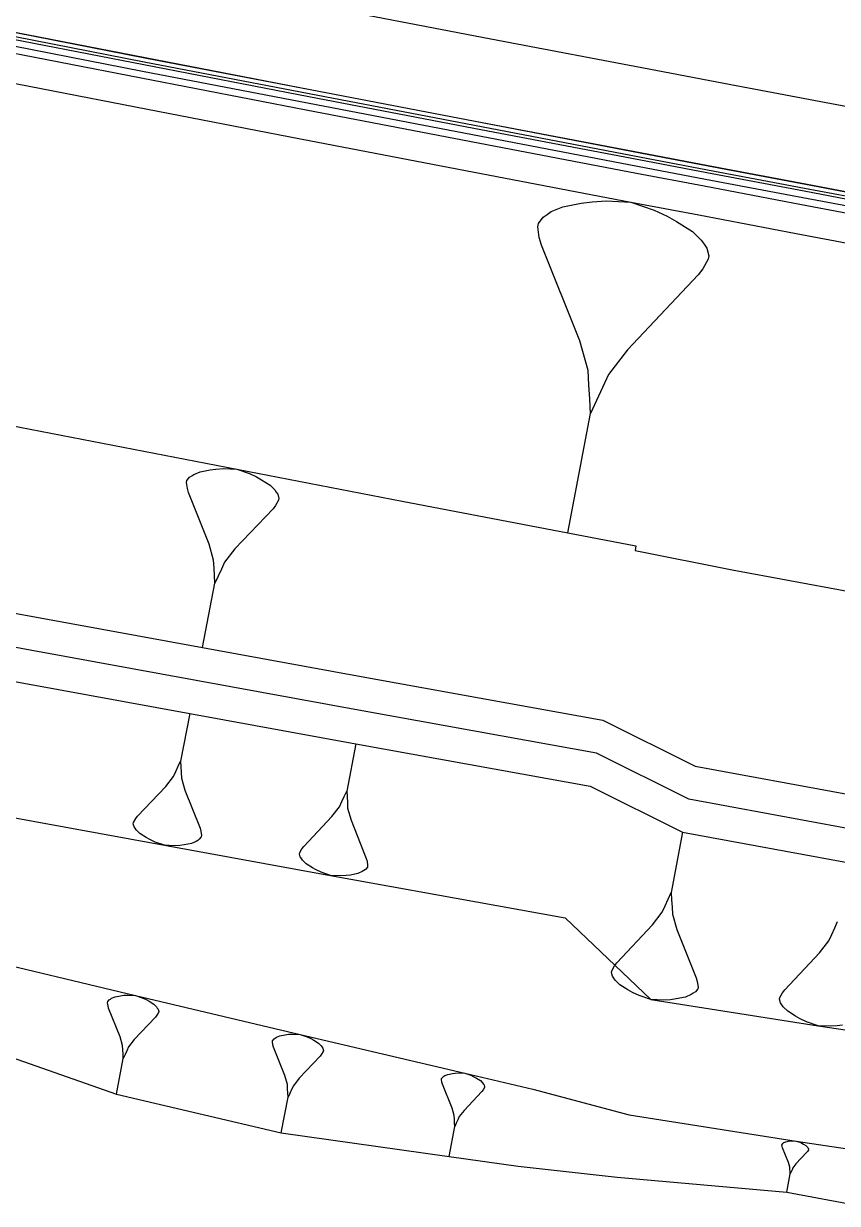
# Model space of a CAD drawing. Extents: x 389565 to 391267, y 804651 to 804848.
# Drawn here: x 389875.44 to 389899.7, y 804727.14 to 804762.32 of the extents above; entities that cross this region are included whole.
import ezdxf

# ---------------------------------------------------------------- set-up
doc = ezdxf.new("R2010")
doc.units = 0
doc.layers.get('0').update_dxf_attribs({"linetype": 'CONTINUOUS'})

msp = doc.modelspace()

# ---------------------------------------------------------------- linework, layer by layer
at = {"color": 7}
for p, q in [((389891.511, 804756.8578), (389892.0579, 804756.9644)), ((389892.0579, 804756.9644), (389892.3823, 804757.0079)), ((389892.3823, 804757.0079), (389892.8082, 804757.0322)), ((389892.8082, 804757.0322), (389893.5392, 804756.9984)), ((389893.5392, 804756.9984), (389894.2314, 804756.7612)), ((389890.7849, 804756.364), (389890.9253, 804756.548)), ((389890.9253, 804756.548), (389891.0463, 804756.6303)), ((389891.0463, 804756.6303), (389891.1673, 804756.7126)), ((389891.1673, 804756.7126), (389891.511, 804756.8578)), ((389894.2314, 804756.7612), (389894.6187, 804756.5821)), ((389894.6187, 804756.5821), (389894.9043, 804756.4224)), ((389890.7655, 804756.2624), (389890.7849, 804756.364)), ((389890.8091, 804755.938), (389890.7655, 804756.2624)), ((389894.9043, 804756.4224), (389895.3739, 804756.1223)), ((389890.8721, 804755.7154), (389890.8091, 804755.938)), ((389895.3739, 804756.1223), (389895.6401, 804755.861)), ((389895.6401, 804755.861), (389895.7224, 804755.7399)), ((389892.0147, 804752.8643), (389890.8721, 804755.7154)), ((389895.7224, 804755.7399), (389895.8047, 804755.6189)), ((389895.8047, 804755.6189), (389895.8677, 804755.3963)), ((389895.8483, 804755.2946), (389895.6886, 804755.009)), ((389895.8677, 804755.3963), (389895.8483, 804755.2946)), ((389895.5482, 804754.825), (389893.4379, 804752.5933)), ((389895.6886, 804755.009), (389895.5482, 804754.825)), ((389892.2665, 804751.9736), (389892.0147, 804752.8643)), ((389893.4379, 804752.5933), (389892.8764, 804751.8575)), ((389892.2907, 804751.5477), (389892.2665, 804751.9736)), ((389892.8764, 804751.8575), (389892.6973, 804751.4702)), ((389892.315, 804751.1217), (389892.2907, 804751.5477)), ((389892.6973, 804751.4702), (389892.5183, 804751.083)), ((389892.3392, 804750.6957), (389892.315, 804751.1217)), ((389892.5183, 804751.083), (389892.3392, 804750.6957)), ((389891.6618, 804747.1378), (389892.3392, 804750.6957)), ((389880.3076, 804748.6909), (389880.3836, 804748.79)), ((389880.3836, 804748.79), (389880.449, 804748.8343)), ((389880.449, 804748.8343), (389880.5144, 804748.8786)), ((389880.5144, 804748.8786), (389880.7001, 804748.9565)), ((389880.7001, 804748.9565), (389880.9954, 804749.0134)), ((389880.9954, 804749.0134), (389881.1705, 804749.0365)), ((389881.1705, 804749.0365), (389881.4004, 804749.0491)), ((389881.4004, 804749.0491), (389881.7948, 804749.0299)), ((389881.7948, 804749.0299), (389882.1681, 804748.9011)), ((389882.1681, 804748.9011), (389882.3769, 804748.804)), ((389882.3769, 804748.804), (389882.5308, 804748.7175)), ((389880.2971, 804748.6361), (389880.3076, 804748.6909)), ((389880.3202, 804748.461), (389880.2971, 804748.6361)), ((389880.3539, 804748.3407), (389880.3202, 804748.461)), ((389882.5308, 804748.7175), (389882.7839, 804748.555)), ((389882.7839, 804748.555), (389882.9273, 804748.4136)), ((389880.9671, 804746.8007), (389880.3539, 804748.3407)), ((389882.9273, 804748.4136), (389882.9716, 804748.3482)), ((389883.039, 804748.1077), (389882.9524, 804747.9538)), ((389882.9716, 804748.3482), (389883.0158, 804748.2828)), ((389883.0158, 804748.2828), (389883.0495, 804748.1625)), ((389883.0495, 804748.1625), (389883.039, 804748.1077)), ((389882.8764, 804747.8547), (389881.7349, 804746.6528)), ((389882.9524, 804747.9538), (389882.8764, 804747.8547)), ((389881.1019, 804746.3197), (389880.9671, 804746.8007)), ((389881.1145, 804746.0898), (389881.1019, 804746.3197)), ((389881.7349, 804746.6528), (389881.431, 804746.2563)), ((389881.1271, 804745.8599), (389881.1145, 804746.0898)), ((389881.3339, 804746.0476), (389881.2368, 804745.8388)), ((389881.431, 804746.2563), (389881.3339, 804746.0476)), ((389880.7698, 804743.7107), (389881.1396, 804745.63)), ((389881.1396, 804745.63), (389881.1271, 804745.8599)), ((389881.2368, 804745.8388), (389881.1396, 804745.63)), ((389880.3914, 804741.7468), (389880.1183, 804740.3296)), ((389885.3418, 804740.8457), (389885.0703, 804739.4282)), ((389880.0465, 804740.1754), (389880.1183, 804740.3296)), ((389880.1183, 804740.3296), (389880.1275, 804740.1598)), ((389879.9031, 804739.8671), (389879.9748, 804740.0212)), ((389879.9748, 804740.0212), (389880.0465, 804740.1754)), ((389880.1275, 804740.1598), (389880.1368, 804739.99)), ((389880.1368, 804739.99), (389880.1461, 804739.8203)), ((389879.6788, 804739.5743), (389879.9031, 804739.8671)), ((389880.1461, 804739.8203), (389880.2456, 804739.4651)), ((389878.8358, 804738.6869), (389879.6788, 804739.5743)), ((389880.2456, 804739.4651), (389880.6984, 804738.328)), ((389884.9273, 804739.1197), (389884.9988, 804739.274)), ((389884.9988, 804739.274), (389885.0703, 804739.4282)), ((389885.0703, 804739.4282), (389885.0798, 804739.2585)), ((389884.6317, 804738.6725), (389884.8557, 804738.9655)), ((389884.8557, 804738.9655), (389884.9273, 804739.1197)), ((389885.0798, 804739.2585), (389885.0893, 804739.0887)), ((389885.0893, 804739.0887), (389885.0987, 804738.9189)), ((389885.0987, 804738.9189), (389885.1987, 804738.5639)), ((389878.7158, 804738.5), (389878.7797, 804738.6137)), ((389878.7797, 804738.6137), (389878.8358, 804738.6869)), ((389883.7897, 804737.7841), (389884.6317, 804738.6725)), ((389885.1987, 804738.5639), (389885.6527, 804737.4273)), ((389878.708, 804738.4595), (389878.7158, 804738.5)), ((389878.7329, 804738.3708), (389878.708, 804738.4595)), ((389878.7656, 804738.3225), (389878.7329, 804738.3708)), ((389878.7983, 804738.2742), (389878.7656, 804738.3225)), ((389878.9041, 804738.1698), (389878.7983, 804738.2742)), ((389880.6984, 804738.328), (389880.7233, 804738.2392)), ((389880.7233, 804738.2392), (389880.7404, 804738.1099)), ((389879.091, 804738.0498), (389878.9041, 804738.1698)), ((389879.2047, 804737.9859), (389879.091, 804738.0498)), ((389879.3588, 804737.9142), (389879.2047, 804737.9859)), ((389879.6345, 804737.8191), (389879.3588, 804737.9142)), ((389880.4428, 804737.8733), (389880.2248, 804737.8313)), ((389880.5799, 804737.9308), (389880.4428, 804737.8733)), ((389880.6282, 804737.9635), (389880.5799, 804737.9308)), ((389880.6765, 804737.9962), (389880.6282, 804737.9635)), ((389880.7326, 804738.0694), (389880.6765, 804737.9962)), ((389880.7404, 804738.1099), (389880.7326, 804738.0694)), ((389895.0843, 804738.2075), (389894.7435, 804736.4065)), ((389879.9257, 804737.8049), (389879.6345, 804737.8191)), ((389880.0955, 804737.8142), (389879.9257, 804737.8049)), ((389880.2248, 804737.8313), (389880.0955, 804737.8142)), ((389883.6622, 804737.5566), (389883.6699, 804737.5971)), ((389883.6871, 804737.4679), (389883.6622, 804737.5566)), ((389883.6699, 804737.5971), (389883.7337, 804737.7109)), ((389883.7337, 804737.7109), (389883.7897, 804737.7841)), ((389883.7199, 804737.4196), (389883.6871, 804737.4679)), ((389883.7526, 804737.3714), (389883.7199, 804737.4196)), ((389883.8586, 804737.2671), (389883.7526, 804737.3714)), ((389884.0456, 804737.1473), (389883.8586, 804737.2671)), ((389885.6872, 804737.1687), (389885.6312, 804737.0955)), ((389885.6527, 804737.4273), (389885.6777, 804737.3385)), ((389885.6777, 804737.3385), (389885.6949, 804737.2092)), ((389885.6949, 804737.2092), (389885.6872, 804737.1687)), ((389884.1593, 804737.0835), (389884.0456, 804737.1473)), ((389884.3136, 804737.012), (389884.1593, 804737.0835)), ((389884.5893, 804736.9172), (389884.3136, 804737.012)), ((389884.8806, 804736.9034), (389884.5893, 804736.9172)), ((389885.0504, 804736.9128), (389884.8806, 804736.9034)), ((389885.1796, 804736.9301), (389885.0504, 804736.9128)), ((389885.3976, 804736.9723), (389885.1796, 804736.9301)), ((389885.5347, 804737.03), (389885.3976, 804736.9723)), ((389885.5829, 804737.0628), (389885.5347, 804737.03)), ((389885.6312, 804737.0955), (389885.5829, 804737.0628)), ((389894.5626, 804736.0143), (389894.653, 804736.2104)), ((389894.653, 804736.2104), (389894.7435, 804736.4065)), ((389894.7435, 804736.4065), (389894.756, 804736.1909)), ((389894.756, 804736.1909), (389894.7685, 804735.9753)), ((389894.1885, 804735.4455), (389894.4722, 804735.8182)), ((389894.4722, 804735.8182), (389894.5626, 804736.0143)), ((389894.7685, 804735.9753), (389894.781, 804735.7597)), ((389894.781, 804735.7597), (389894.9089, 804735.3091)), ((389893.1217, 804734.3148), (389894.1885, 804735.4455)), ((389899.616, 804735.3521), (389899.7038, 804735.5431)), ((389894.9089, 804735.3091), (389895.4888, 804733.8669)), ((389899.4404, 804734.9701), (389899.5282, 804735.1611)), ((389899.5282, 804735.1611), (389899.616, 804735.3521)), ((389899.1646, 804734.607), (389899.4404, 804734.9701)), ((389898.1274, 804733.5053), (389899.1646, 804734.607)), ((389892.9604, 804734.0256), (389892.9701, 804734.077)), ((389892.9923, 804733.9129), (389892.9604, 804734.0256)), ((389892.9701, 804734.077), (389893.0508, 804734.2217)), ((389893.0508, 804734.2217), (389893.1217, 804734.3148)), ((389893.0341, 804733.8517), (389892.9923, 804733.9129)), ((389893.0758, 804733.7905), (389893.0341, 804733.8517)), ((389893.2107, 804733.6584), (389893.0758, 804733.7905)), ((389893.4485, 804733.5068), (389893.2107, 804733.6584)), ((389895.4888, 804733.8669), (389895.5208, 804733.7542)), ((389895.5208, 804733.7542), (389895.543, 804733.5901)), ((389878.0634, 804733.2571), (389878.166, 804733.3002)), ((389878.166, 804733.3002), (389878.3294, 804733.3317)), ((389878.3294, 804733.3317), (389878.4262, 804733.3445)), ((389878.4262, 804733.3445), (389878.5534, 804733.3514)), ((389878.5534, 804733.3514), (389878.7715, 804733.3408)), ((389878.7715, 804733.3408), (389878.978, 804733.2696)), ((389893.5931, 804733.4261), (389893.4485, 804733.5068)), ((389893.7892, 804733.3357), (389893.5931, 804733.4261)), ((389894.1397, 804733.2161), (389893.7892, 804733.3357)), ((389895.1661, 804733.2883), (389894.8893, 804733.2341)), ((389895.3399, 804733.362), (389895.1661, 804733.2883)), ((389895.4011, 804733.4038), (389895.3399, 804733.362)), ((389895.4623, 804733.4455), (389895.4011, 804733.4038)), ((389895.5333, 804733.5387), (389895.4623, 804733.4455)), ((389895.543, 804733.5901), (389895.5333, 804733.5387)), ((389897.9801, 804733.2736), (389898.0585, 804733.4145)), ((389898.0585, 804733.4145), (389898.1274, 804733.5053)), ((389877.9432, 804733.123), (389877.949, 804733.1533)), ((389877.956, 804733.0262), (389877.9432, 804733.123)), ((389877.949, 804733.1533), (389877.991, 804733.2081)), ((389877.9746, 804732.9597), (389877.956, 804733.0262)), ((389878.3138, 804732.1079), (389877.9746, 804732.9597)), ((389877.991, 804733.2081), (389878.0272, 804733.2326)), ((389878.0272, 804733.2326), (389878.0634, 804733.2571)), ((389878.978, 804733.2696), (389879.0935, 804733.2159)), ((389879.0935, 804733.2159), (389879.1786, 804733.168)), ((389879.1786, 804733.168), (389879.3186, 804733.0781)), ((389879.3186, 804733.0781), (389879.3978, 804732.9999)), ((389879.3978, 804732.9999), (389879.4223, 804732.9638)), ((389879.4223, 804732.9638), (389879.4468, 804732.9276)), ((389894.5096, 804733.1994), (389894.1397, 804733.2161)), ((389894.7252, 804733.2119), (389894.5096, 804733.1994)), ((389894.8893, 804733.2341), (389894.7252, 804733.2119)), ((389897.9707, 804733.2235), (389897.9801, 804733.2736)), ((389898.0019, 804733.1139), (389897.9707, 804733.2235)), ((389898.0426, 804733.0544), (389898.0019, 804733.1139)), ((389898.0833, 804732.9948), (389898.0426, 804733.0544)), ((389898.2147, 804732.8664), (389898.0833, 804732.9948)), ((389879.3697, 804732.6908), (389878.7384, 804732.0261)), ((389879.4118, 804732.7456), (389879.3697, 804732.6908)), ((389879.4596, 804732.8308), (389879.4118, 804732.7456)), ((389879.4468, 804732.9276), (389879.4655, 804732.8611)), ((389879.4655, 804732.8611), (389879.4596, 804732.8308)), ((389898.4464, 804732.719), (389898.2147, 804732.8664)), ((389898.5873, 804732.6407), (389898.4464, 804732.719)), ((389898.7782, 804732.5529), (389898.5873, 804732.6407)), ((389899.1195, 804732.4368), (389898.7782, 804732.5529)), ((389899.4797, 804732.4209), (389899.1195, 804732.4368)), ((389899.6895, 804732.4334), (389899.4797, 804732.4209)), ((389899.8492, 804732.4552), (389899.6895, 804732.4334)), ((389878.3883, 804731.8419), (389878.3138, 804732.1079)), ((389878.7384, 804732.0261), (389878.5703, 804731.8068)), ((389882.8559, 804731.9595), (389882.8617, 804731.9897)), ((389882.8688, 804731.863), (389882.8559, 804731.9595)), ((389882.8617, 804731.9897), (389882.9035, 804732.0444)), ((389882.9035, 804732.0444), (389882.9396, 804732.0689)), ((389882.9396, 804732.0689), (389882.9756, 804732.0933)), ((389882.9756, 804732.0933), (389883.0779, 804732.1364)), ((389883.0779, 804732.1364), (389883.2407, 804732.1679)), ((389883.2407, 804732.1679), (389883.3372, 804732.1808)), ((389883.3372, 804732.1808), (389883.464, 804732.1879)), ((389883.464, 804732.1879), (389883.6815, 804732.1776)), ((389883.6815, 804732.1776), (389883.8874, 804732.1068)), ((389883.8874, 804732.1068), (389884.0025, 804732.0534)), ((389884.0025, 804732.0534), (389884.0875, 804732.0057)), ((389884.0875, 804732.0057), (389884.2271, 804731.9163)), ((389884.2271, 804731.9163), (389884.3062, 804731.8384)), ((389878.3953, 804731.7147), (389878.3883, 804731.8419)), ((389878.4022, 804731.5876), (389878.3953, 804731.7147)), ((389878.4092, 804731.4604), (389878.4022, 804731.5876)), ((389878.4629, 804731.5759), (389878.4092, 804731.4604)), ((389878.5166, 804731.6914), (389878.4629, 804731.5759)), ((389878.5703, 804731.8068), (389878.5166, 804731.6914)), ((389882.8874, 804731.7967), (389882.8688, 804731.863)), ((389883.2265, 804730.948), (389882.8874, 804731.7967)), ((389884.2786, 804731.5302), (389883.6499, 804730.8669)), ((389884.3204, 804731.5849), (389884.2786, 804731.5302)), ((389884.3062, 804731.8384), (389884.3307, 804731.8024)), ((389884.368, 804731.6698), (389884.3204, 804731.5849)), ((389884.3307, 804731.8024), (389884.3551, 804731.7664)), ((389884.3551, 804731.7664), (389884.3738, 804731.7001)), ((389884.3738, 804731.7001), (389884.368, 804731.6698)), ((389878.2046, 804730.3989), (389878.4092, 804731.4604)), ((389883.3011, 804730.6829), (389883.2265, 804730.948)), ((389883.6499, 804730.8669), (389883.4826, 804730.6481)), ((389887.8954, 804730.8346), (389887.9003, 804730.8602)), ((389887.9064, 804730.7531), (389887.8954, 804730.8346)), ((389887.9003, 804730.8602), (389887.9356, 804730.9064)), ((389887.9356, 804730.9064), (389887.966, 804730.9271)), ((389887.966, 804730.9271), (389887.9965, 804730.9478)), ((389887.9965, 804730.9478), (389888.0829, 804730.9844)), ((389888.0829, 804730.9844), (389888.2204, 804731.0112)), ((389888.2204, 804731.0112), (389888.302, 804731.0221)), ((389888.302, 804731.0221), (389888.4091, 804731.0282)), ((389888.4091, 804731.0282), (389888.593, 804731.0197)), ((389888.593, 804731.0197), (389888.767, 804730.9601)), ((389888.767, 804730.9601), (389888.8644, 804730.915)), ((389888.8644, 804730.915), (389888.9363, 804730.8749)), ((389888.9363, 804730.8749), (389889.0543, 804730.7994)), ((389883.3082, 804730.5561), (389883.3011, 804730.6829)), ((389883.3153, 804730.4293), (389883.3082, 804730.5561)), ((389883.4291, 804730.5329), (389883.3757, 804730.4178)), ((389883.4826, 804730.6481), (389883.4291, 804730.5329)), ((389887.9222, 804730.6971), (389887.9064, 804730.7531)), ((389888.2096, 804729.9801), (389887.9222, 804730.6971)), ((389889.0982, 804730.4732), (389888.5675, 804729.9119)), ((389889.0543, 804730.7994), (389889.1213, 804730.7337)), ((389889.1335, 804730.5194), (389889.0982, 804730.4732)), ((389889.1213, 804730.7337), (389889.142, 804730.7032)), ((389889.1737, 804730.5912), (389889.1335, 804730.5194)), ((389889.142, 804730.7032), (389889.1627, 804730.6728)), ((389889.1627, 804730.6728), (389889.1785, 804730.6168)), ((389889.1785, 804730.6168), (389889.1737, 804730.5912)), ((389883.1196, 804729.2441), (389883.3223, 804730.3026)), ((389883.3223, 804730.3026), (389883.3153, 804730.4293)), ((389883.3757, 804730.4178), (389883.3223, 804730.3026)), ((389888.2729, 804729.7561), (389888.2096, 804729.9801)), ((389888.5675, 804729.9119), (389888.4263, 804729.7269)), ((389888.1208, 804728.5399), (389888.2912, 804729.4347)), ((389888.279, 804729.649), (389888.2729, 804729.7561)), ((389888.2851, 804729.5418), (389888.279, 804729.649)), ((389888.2912, 804729.4347), (389888.2851, 804729.5418)), ((389888.3362, 804729.5321), (389888.2912, 804729.4347)), ((389888.3812, 804729.6295), (389888.3362, 804729.5321)), ((389888.4263, 804729.7269), (389888.3812, 804729.6295)), ((389898.0428, 804728.8821), (389898.0458, 804728.8978)), ((389898.0497, 804728.8318), (389898.0428, 804728.8821)), ((389898.0458, 804728.8978), (389898.0674, 804728.9264)), ((389898.0595, 804728.7973), (389898.0497, 804728.8318)), ((389898.2376, 804728.3557), (389898.0595, 804728.7973)), ((389898.0674, 804728.9264), (389898.0862, 804728.9392)), ((389898.0862, 804728.9392), (389898.1049, 804728.952)), ((389898.1049, 804728.952), (389898.1581, 804728.9746)), ((389898.1581, 804728.9746), (389898.2429, 804728.9913)), ((389898.2429, 804728.9913), (389898.2932, 804728.9982)), ((389898.2932, 804728.9982), (389898.3592, 804729.0021)), ((389898.3592, 804729.0021), (389898.4725, 804728.9971)), ((389898.4725, 804728.9971), (389898.5799, 804728.9606)), ((389898.5799, 804728.9606), (389898.64, 804728.933)), ((389898.64, 804728.933), (389898.6844, 804728.9083)), ((389898.6844, 804728.9083), (389898.7573, 804728.862)), ((389898.7573, 804728.862), (389898.7986, 804728.8215)), ((389898.7986, 804728.8215), (389898.8114, 804728.8028)), ((389898.8311, 804728.7338), (389898.8065, 804728.6895)), ((389898.8114, 804728.8028), (389898.8242, 804728.7841)), ((389898.8242, 804728.7841), (389898.8341, 804728.7496)), ((389898.8341, 804728.7496), (389898.8311, 804728.7338)), ((389898.7848, 804728.6609), (389898.4583, 804728.3142)), ((389898.8065, 804728.6895), (389898.7848, 804728.6609)), ((389898.1849, 804727.4678), (389898.2887, 804728.0196)), ((389898.277, 804728.2177), (389898.2376, 804728.3557)), ((389898.2809, 804728.1517), (389898.277, 804728.2177)), ((389898.2848, 804728.0856), (389898.2809, 804728.1517)), ((389898.2887, 804728.0196), (389898.2848, 804728.0856)), ((389898.3163, 804728.0797), (389898.2887, 804728.0196)), ((389898.3439, 804728.1398), (389898.3163, 804728.0797)), ((389898.3716, 804728.1999), (389898.3439, 804728.1398)), ((389898.4583, 804728.3142), (389898.3716, 804728.1999))]:
    msp.add_line(p, q, dxfattribs=at)
at = {"color": 7, "linetype": 'CONTINUOUS'}
for points in [[(389874.6181, 804764.718), (389879.5338, 804763.7623), (389884.4506, 804762.812), (389889.3685, 804761.8671), (389894.2873, 804760.9278), (389896.3109, 804760.543), (389899.2073, 804759.9939), (389900, 804759.8443)], [(389874.0611, 804761.8618), (389878.98, 804760.9054), (389883.9, 804759.9545), (389888.821, 804759.0091), (389893.7431, 804758.0691), (389895.7679, 804757.6841), (389898.6662, 804757.1346), (389900, 804756.883)], [(389874.0994, 804762.0581), (389879.0181, 804761.1018), (389883.9378, 804760.1509), (389888.8586, 804759.2055), (389893.7805, 804758.2656), (389895.8052, 804757.8806), (389898.7033, 804757.3311), (389900, 804757.0865)], [(389800, 804758.8831), (389801.9793, 804758.5092), (389806.8926, 804757.581), (389811.806, 804756.6528), (389816.7193, 804755.7245), (389821.6326, 804754.7963), (389826.546, 804753.8681), (389831.4593, 804752.9399), (389836.3726, 804752.0117), (389841.2859, 804751.0834), (389846.1993, 804750.1552), (389851.1126, 804749.227), (389853.2424, 804748.8246), (389856.0426, 804748.2964), (389860.9861, 804747.3682), (389865.9306, 804746.4456), (389870.876, 804745.5284), (389875.8224, 804744.6168), (389880.7698, 804743.7107), (389885.7181, 804742.81), (389890.6674, 804741.9149), (389892.7034, 804741.5483), (389895.4562, 804740.1726), (389900, 804739.3364)], [(389900, 804738.3196), (389895.2702, 804739.19), (389892.5168, 804740.5659), (389890.4803, 804740.9326), (389885.53, 804741.8279), (389880.5806, 804742.7287), (389875.6321, 804743.6351), (389870.6846, 804744.5469), (389865.7381, 804745.4643), (389860.7925, 804746.3871), (389855.8479, 804747.3155), (389853.0471, 804747.8439), (389850.9173, 804748.2462), (389846.004, 804749.1745), (389841.0907, 804750.1027), (389836.1773, 804751.0309), (389831.264, 804751.9591), (389826.3507, 804752.8874), (389821.4373, 804753.8156), (389816.524, 804754.7438), (389811.6107, 804755.672), (389806.6973, 804756.6002), (389801.784, 804757.5285), (389800, 804757.8655)], [(389871.9321, 804750.9441), (389876.8629, 804749.9843), (389881.7948, 804749.0299), (389886.7278, 804748.0811), (389891.6618, 804747.1378), (389893.6915, 804746.7513), (389893.6647, 804746.6099), (389896.5644, 804746.0287), (389900, 804745.3936)], [(389800, 804747.9466), (389804.7772, 804746.957), (389809.689, 804746.0212), (389814.5975, 804745.0689), (389819.505, 804744.1112), (389824.4045, 804743.1137), (389829.3046, 804742.119), (389834.2164, 804741.1831), (389839.1444, 804740.3284), (389844.0496, 804739.3596), (389848.9559, 804738.3961), (389851.0797, 804737.9637), (389853.8785, 804737.3922), (389858.8194, 804736.387), (389863.6948, 804735.048), (389868.5608, 804733.656), (389873.393, 804732.0847), (389878.2046, 804730.3989), (389883.1196, 804729.2441), (389888.1208, 804728.5399), (389890.1781, 804728.2519), (389893.1367, 804727.9159), (389898.1849, 804727.4678), (389900, 804727.137)], [(389874.6806, 804738.7265), (389879.6345, 804737.8191), (389884.5893, 804736.9172), (389889.5451, 804736.0208), (389891.5838, 804735.6537), (389894.1397, 804733.2161), (389899.1195, 804732.4368), (389900, 804732.2998)], [(389873.8631, 804734.5095), (389878.7715, 804733.3408), (389883.6815, 804732.1776), (389888.593, 804731.0197), (389890.6136, 804730.545), (389893.4889, 804729.7771), (389898.4725, 804728.9971), (389900, 804728.7595)]]:
    msp.add_lwpolyline(points, dxfattribs=at)
at = {"color": 1, "linetype": 'CONTINUOUS'}
for points in [[(389874.1157, 804762.1416), (389879.0343, 804761.1852), (389883.9539, 804760.2344), (389888.8746, 804759.289), (389893.7964, 804758.3491), (389895.8211, 804757.9641), (389898.7192, 804757.4146), (389900, 804757.173)], [(389874.1386, 804762.2593), (389879.0571, 804761.303), (389883.9766, 804760.3522), (389888.8972, 804759.4069), (389893.8188, 804758.467), (389895.8435, 804758.082), (389898.7415, 804757.5325), (389900, 804757.2951)], [(389874.0209, 804761.6557), (389878.9401, 804760.6993), (389883.8603, 804759.7483), (389888.7815, 804758.8028), (389893.7038, 804757.8628), (389895.7287, 804757.4778), (389898.6271, 804756.9283), (389900, 804756.6692)], [(389873.8525, 804760.792), (389878.7726, 804759.8354), (389883.6937, 804758.8842), (389888.6159, 804757.9386), (389893.5392, 804756.9984), (389895.5645, 804756.6132), (389898.4635, 804756.0636), (389900, 804755.7737)], [(389800, 804756.8479), (389801.5887, 804756.5477), (389806.5021, 804755.6195), (389811.4154, 804754.6913), (389816.3287, 804753.7631), (389821.242, 804752.8348), (389826.1554, 804751.9066), (389831.0687, 804750.9784), (389835.982, 804750.0502), (389840.8954, 804749.1219), (389845.8087, 804748.1937), (389850.722, 804747.2655), (389852.8518, 804746.8631), (389855.6533, 804746.3346), (389860.5989, 804745.406), (389865.5456, 804744.483), (389870.4932, 804743.5654), (389875.4418, 804742.6533), (389880.3914, 804741.7468), (389885.3418, 804740.8457), (389890.2933, 804739.9502), (389892.3302, 804739.5835), (389895.0843, 804738.2075), (389900, 804737.3028)]]:
    msp.add_lwpolyline(points, dxfattribs=at)
at = {"color": 2, "linetype": 'CONTINUOUS'}
msp.add_lwpolyline([(389874.1396, 804762.2642), (389879.0581, 804761.308), (389883.9776, 804760.3571), (389888.8981, 804759.4118), (389893.8197, 804758.4719), (389895.8444, 804758.0869), (389898.7424, 804757.5375), (389900, 804757.3002)], dxfattribs=at)

doc.saveas('drawing.dxf')
